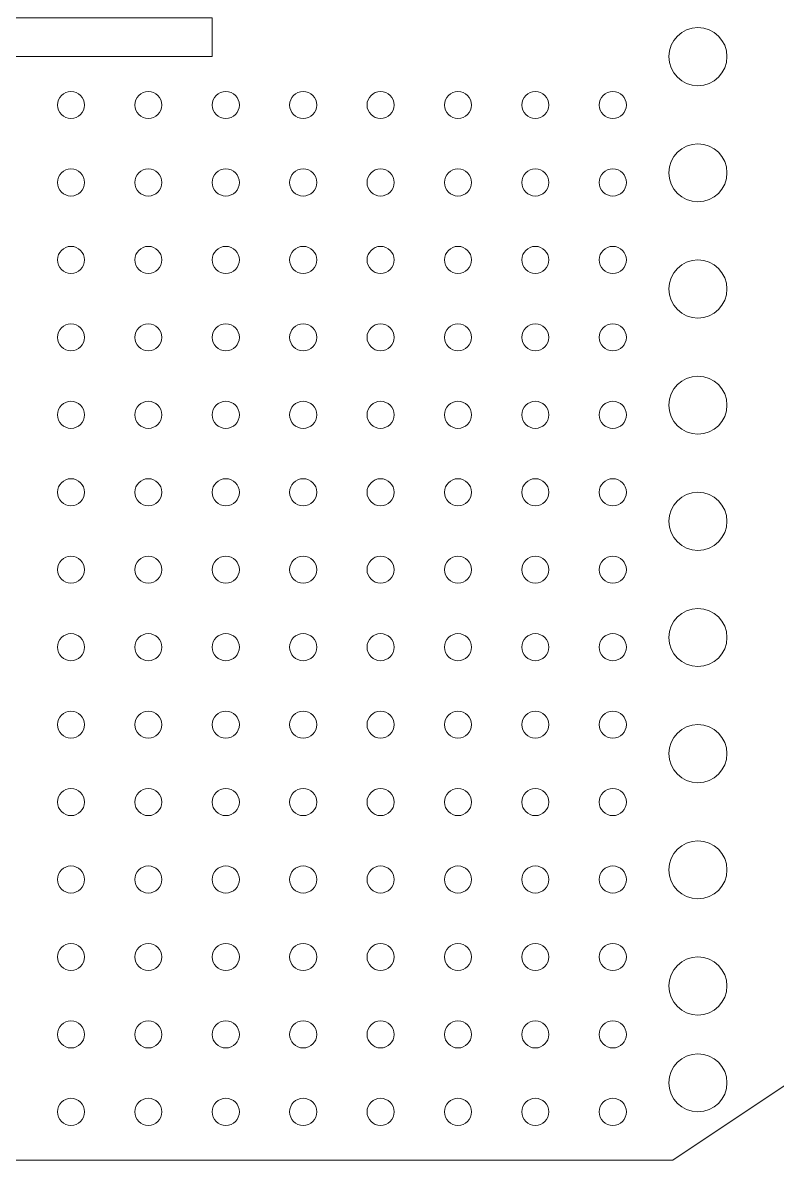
# Model space of a CAD drawing. Extents: x 1000 to 49000, y 2919 to 77300.
# Drawn here: x 41570 to 43520, y 37500 to 40438 of the extents above; entities that cross this region are included whole.
import ezdxf

# ---------------------------------------------------------------- set-up
doc = ezdxf.new("R2010")
doc.units = 13
doc.layers.add('Inner', color=4, linetype='Continuous', lineweight=0, true_color=0x00ffff)
doc.layers.add('Outer', color=1, linetype='Continuous', lineweight=0, true_color=0xff0000)

msp = doc.modelspace()

# ---------------------------------------------------------------- linework, layer by layer
at = {"layer": 'Inner'}
for centre, radius in [((43315, 40350), 75), ((41695, 40225), 35), ((41895, 40225), 35), ((42095, 40225), 35), ((42295, 40225), 35), ((42495, 40225), 35), ((42695, 40225), 35), ((42895, 40225), 35), ((43095, 40225), 35), ((43315, 40050), 75), ((41695, 40025), 35), ((41895, 40025), 35), ((42095, 40025), 35), ((42295, 40025), 35), ((42495, 40025), 35), ((42695, 40025), 35), ((42895, 40025), 35), ((43095, 40025), 35), ((41695, 39825), 35), ((41895, 39825), 35), ((42095, 39825), 35), ((42295, 39825), 35), ((42495, 39825), 35), ((42695, 39825), 35), ((42895, 39825), 35), ((43095, 39825), 35), ((43315, 39750), 75), ((41695, 39625), 35), ((41895, 39625), 35), ((42095, 39625), 35), ((42295, 39625), 35), ((42495, 39625), 35), ((42695, 39625), 35), ((42895, 39625), 35), ((43095, 39625), 35), ((43315, 39450), 75), ((41695, 39425), 35), ((41895, 39425), 35), ((42095, 39425), 35), ((42295, 39425), 35), ((42495, 39425), 35), ((42695, 39425), 35), ((42895, 39425), 35), ((43095, 39425), 35), ((41695, 39225), 35), ((41895, 39225), 35), ((42095, 39225), 35), ((42295, 39225), 35), ((42495, 39225), 35), ((42695, 39225), 35), ((42895, 39225), 35), ((43095, 39225), 35), ((43315, 39150), 75), ((41695, 39025), 35), ((41895, 39025), 35), ((42095, 39025), 35), ((42295, 39025), 35), ((42495, 39025), 35), ((42695, 39025), 35), ((42895, 39025), 35), ((43095, 39025), 35), ((43315, 38850), 75), ((41695, 38825), 35), ((41895, 38825), 35), ((42095, 38825), 35), ((42295, 38825), 35), ((42495, 38825), 35), ((42695, 38825), 35), ((42895, 38825), 35), ((43095, 38825), 35), ((41695, 38625), 35), ((41895, 38625), 35), ((42095, 38625), 35), ((42295, 38625), 35), ((42495, 38625), 35), ((42695, 38625), 35), ((42895, 38625), 35), ((43095, 38625), 35), ((43315, 38550), 75), ((41695, 38425), 35), ((41895, 38425), 35), ((42095, 38425), 35), ((42295, 38425), 35), ((42495, 38425), 35), ((42695, 38425), 35), ((42895, 38425), 35), ((43095, 38425), 35), ((43315, 38250), 75), ((41695, 38225), 35), ((41895, 38225), 35), ((42095, 38225), 35), ((42295, 38225), 35), ((42495, 38225), 35), ((42695, 38225), 35), ((42895, 38225), 35), ((43095, 38225), 35), ((41695, 38025), 35), ((41895, 38025), 35), ((42095, 38025), 35), ((42295, 38025), 35), ((42495, 38025), 35), ((42695, 38025), 35), ((42895, 38025), 35), ((43095, 38025), 35), ((43315, 37950), 75), ((41695, 37825), 35), ((41895, 37825), 35), ((42095, 37825), 35), ((42295, 37825), 35), ((42495, 37825), 35), ((42695, 37825), 35), ((42895, 37825), 35), ((43095, 37825), 35), ((43315, 37700), 75), ((41695, 37625), 35), ((41895, 37625), 35), ((42095, 37625), 35), ((42295, 37625), 35), ((42495, 37625), 35), ((42695, 37625), 35), ((42895, 37625), 35), ((43095, 37625), 35)]:
    msp.add_circle(centre, radius, dxfattribs=at)
at = {"layer": 'Outer'}
msp.add_lwpolyline([(41340, 37500), (41340, 40350), (42060, 40350), (42060, 40450), (41340, 40450), (41340, 43300), (42060, 43300), (42060, 43400), (41340, 43400), (41340, 46250), (42060, 46250), (42060, 46350), (41340, 46350), (41340, 49200), (43250, 49200), (47496.15, 46369.23), (47496.15, 40330.77), (43250, 37500), (41340, 37500)], dxfattribs=at)

doc.saveas('drawing.dxf')
